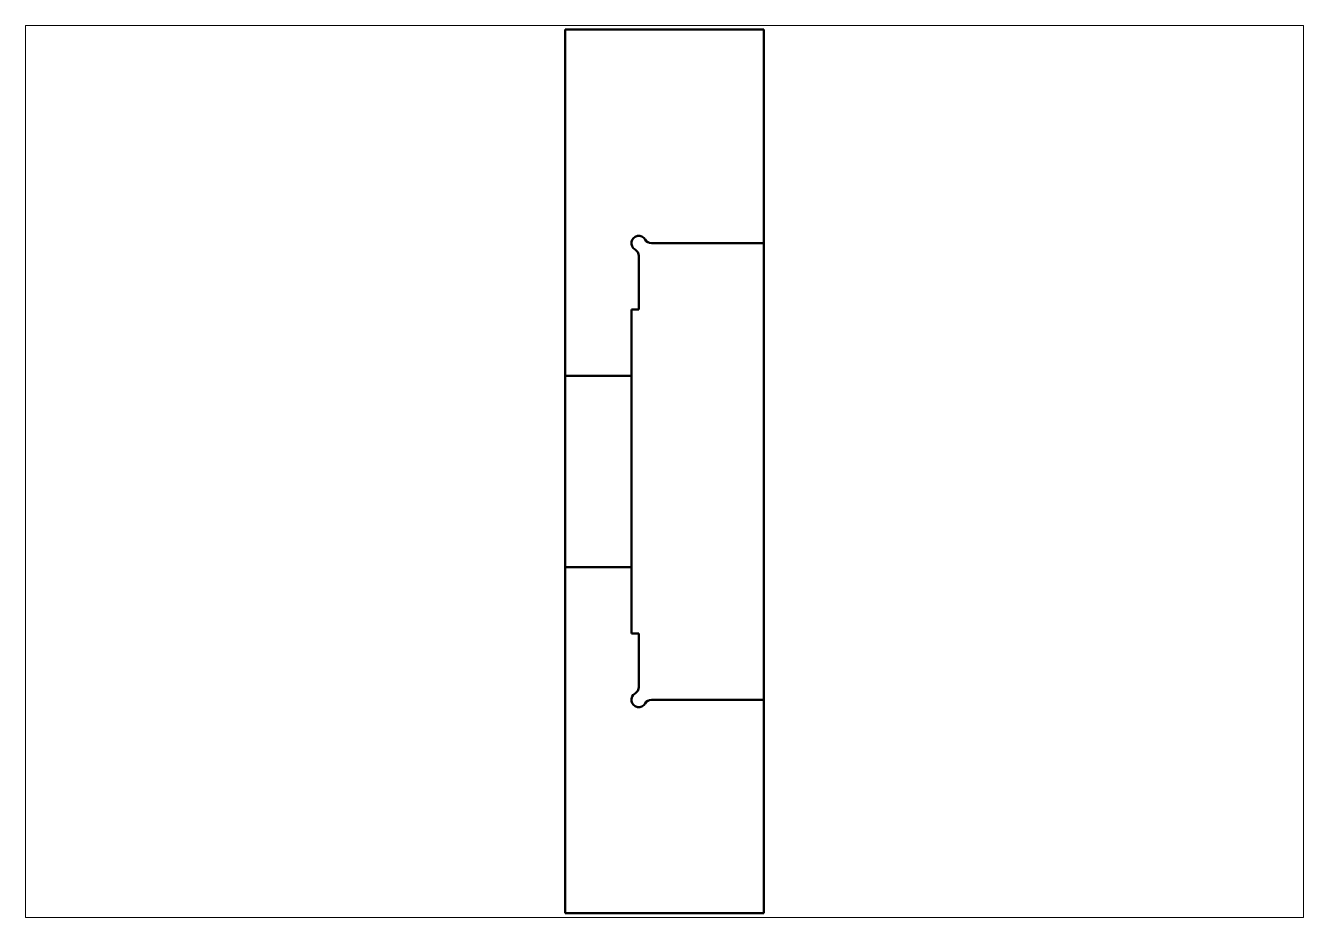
# Paper-space layout 'Layout1' of a CAD drawing. Extents: x 29 to 260, y 20 to 181.
# The model-space entities are those that its viewports show. They can reach past a viewport. Long polylines and large blocks are cut down to what shows.
import ezdxf

# ---------------------------------------------------------------- set-up
doc = ezdxf.new("R2010")
doc.units = 0
doc.layers.get('0').update_dxf_attribs({"linetype": 'CONTINUOUS'})
doc.layers.add('AM_0', color=7, linetype='CONTINUOUS', lineweight=50)

msp = doc.modelspace()

# ---------------------------------------------------------------- linework, layer by layer
at = {"layer": 'AM_0'}
for p, q in [((20, 20), (20, 140)), ((20, 140), (47, 140)), ((47, 140), (47, 20)), ((47, 111), (31.73, 111)), ((30, 109.27), (30, 102)), ((30, 102), (29, 102)), ((29, 102), (29, 58)), ((29, 93), (20, 93)), ((20, 93), (20, 93)), ((20, 67), (29, 67)), ((30, 58), (29, 58)), ((30, 50.73), (30, 58)), ((47, 49), (31.73, 49)), ((20, 20), (47, 20))]:
    msp.add_line(p, q, dxfattribs=at)
for centre, start, end in [((30, 111), 30, 240), ((31.73, 112), 210, 270), ((29, 109.27), 0, 60), ((29, 50.73), 300, 0), ((30, 49), 120, 330), ((31.73, 48), 90, 150)]:
    msp.add_arc(centre, 1, start, end, dxfattribs=at)

psp = doc.layouts.get("Layout1")

# ---------------------------------------------------------------- viewports
at = {"layer": '0'}
psp.add_viewport(center=(144.29, 100.72), size=(230.86, 161.1489), view_center_point=(33.5, 80), view_height=121.1198, dxfattribs=at)

doc.saveas('drawing.dxf')
